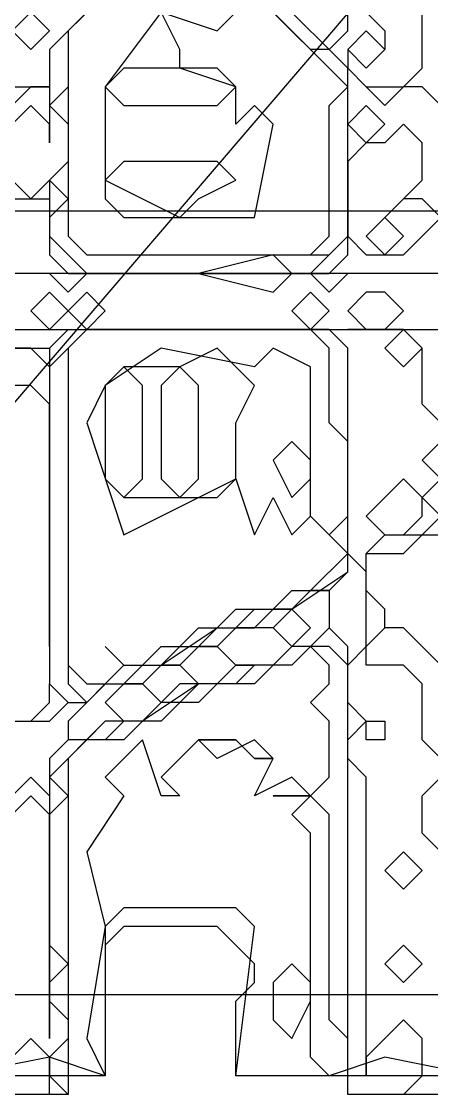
# Model space of a CAD drawing. Extents: x 46 to 224, y 52 to 151.
# Drawn here: x 186.42 to 199.52, y 51.81 to 86.04 of the extents above; entities that cross this region are included whole.
import ezdxf

# ---------------------------------------------------------------- set-up
doc = ezdxf.new("R2010")
doc.units = 0
doc.layers.add('OUTLINE', color=1, linetype='CONTINUOUS')

msp = doc.modelspace()

# ---------------------------------------------------------------- linework, layer by layer
for p, q in [((191.4818, 89.3135), (187.3151, 85.1468)), ((191.4818, 89.3135), (187.9103, 85.7421)), ((191.4818, 89.3135), (187.9103, 85.7421)), ((191.4818, 89.3135), (187.9103, 85.7421)), ((190.8865, 88.7183), (187.9103, 85.7421)), ((190.2913, 88.123), (187.9103, 85.7421)), ((196.8389, 84.5516), (193.2675, 88.123)), ((196.8389, 84.5516), (193.2675, 88.123)), ((196.8389, 84.5516), (193.2675, 88.123)), ((196.8389, 84.5516), (193.2675, 88.123)), ((196.8389, 85.7421), (196.8389, 88.123)), ((196.8389, 85.7421), (196.8389, 88.123)), ((196.8389, 83.9564), (193.2675, 87.5278)), ((196.8389, 83.9564), (193.2675, 87.5278)), ((199.2198, 84.5516), (199.2198, 87.5278)), ((196.8389, 86.9326), (198.0294, 85.7421)), ((186.7198, 86.3373), (186.1246, 85.7421)), ((187.3151, 85.7421), (186.7198, 86.3373)), ((188.5056, 86.3373), (187.9103, 85.7421)), ((190.8865, 86.3373), (189.1008, 83.9564)), ((190.8865, 86.3373), (189.1008, 83.9564)), ((190.8865, 86.3373), (192.6722, 85.7421)), ((191.4818, 85.1468), (190.8865, 86.3373)), ((190.8865, 86.3373), (192.6722, 85.7421)), ((191.4818, 85.1468), (190.8865, 86.3373)), ((192.6722, 85.7421), (193.2675, 86.3373)), ((192.6722, 85.7421), (193.2675, 86.3373)), ((195.6484, 85.1468), (194.4579, 86.3373)), ((186.1246, 85.7421), (186.7198, 85.1468)), ((186.7198, 85.1468), (187.3151, 85.7421)), ((187.9103, 85.7421), (187.9103, 79.1945)), ((187.9103, 85.7421), (187.9103, 83.9564)), ((187.9103, 85.7421), (187.9103, 79.1945)), ((187.9103, 85.7421), (187.9103, 79.1945)), ((187.9103, 85.7421), (187.9103, 79.1945)), ((187.9103, 85.7421), (187.9103, 83.9564)), ((196.2437, 85.1468), (196.8389, 85.7421)), ((196.2437, 85.1468), (196.8389, 85.7421)), ((197.4341, 85.7421), (196.8389, 85.1468)), ((197.4341, 85.7421), (196.8389, 85.1468)), ((197.4341, 85.7421), (196.8389, 85.1468)), ((198.0294, 85.1468), (197.4341, 85.7421)), ((198.0294, 85.1468), (197.4341, 85.7421)), ((198.0294, 85.1468), (197.4341, 85.7421)), ((198.0294, 85.7421), (198.0294, 85.1468)), ((187.3151, 85.1468), (187.3151, 82.1707)), ((191.4818, 84.5516), (191.4818, 85.1468)), ((191.4818, 84.5516), (191.4818, 85.1468)), ((196.2437, 85.1468), (195.6484, 85.1468)), ((198.0294, 83.3611), (196.2437, 85.1468)), ((198.0294, 83.3611), (196.2437, 85.1468)), ((196.8389, 84.5516), (196.2437, 85.1468)), ((196.8389, 85.1468), (196.8389, 84.5516)), ((196.8389, 85.1468), (197.4341, 84.5516)), ((196.8389, 85.1468), (197.4341, 84.5516)), ((197.4341, 84.5516), (198.0294, 85.1468)), ((197.4341, 84.5516), (198.0294, 85.1468)), ((189.696, 84.5516), (189.1008, 83.9564)), ((192.6722, 84.5516), (189.696, 84.5516)), ((193.2675, 83.9564), (191.4818, 84.5516)), ((193.2675, 83.9564), (191.4818, 84.5516)), ((193.2675, 83.9564), (192.6722, 84.5516)), ((196.8389, 79.1945), (196.8389, 84.5516)), ((196.8389, 78.5992), (196.8389, 84.5516)), ((196.8389, 84.5516), (197.4341, 83.9564)), ((196.8389, 79.1945), (196.8389, 84.5516)), ((196.8389, 79.1945), (196.8389, 84.5516)), ((196.8389, 79.1945), (196.8389, 84.5516)), ((198.6246, 83.9564), (199.2198, 84.5516)), ((186.1246, 83.9564), (187.3151, 83.9564)), ((186.7198, 83.9564), (186.1246, 83.3611)), ((186.1246, 83.9564), (187.3151, 83.9564)), ((186.7198, 83.9564), (186.1246, 83.3611)), ((187.3151, 83.9564), (186.7198, 83.9564)), ((187.3151, 83.9564), (186.7198, 83.9564)), ((187.9103, 83.9564), (187.3151, 83.3611)), ((187.9103, 83.9564), (187.3151, 83.3611)), ((189.1008, 83.9564), (189.1008, 80.3849)), ((189.1008, 83.9564), (189.1008, 80.3849)), ((189.1008, 83.9564), (189.696, 83.3611)), ((192.6722, 83.3611), (193.2675, 83.9564)), ((193.2675, 82.7659), (193.2675, 83.9564)), ((193.2675, 82.7659), (193.2675, 83.9564)), ((196.2437, 83.3611), (196.8389, 83.9564)), ((196.8389, 79.1945), (196.8389, 83.9564)), ((197.4341, 83.9564), (198.6246, 83.9564)), ((198.6246, 83.9564), (198.0294, 83.3611)), ((198.6246, 83.9564), (198.0294, 83.3611)), ((199.2198, 83.9564), (198.6246, 83.9564)), ((199.2198, 83.9564), (198.6246, 83.9564)), ((199.8151, 83.3611), (199.2198, 83.9564)), ((199.8151, 83.3611), (199.2198, 83.9564)), ((186.7198, 83.3611), (186.1246, 82.7659)), ((187.3151, 82.7659), (186.7198, 83.3611)), ((187.3151, 83.3611), (187.9103, 82.7659)), ((187.3151, 83.3611), (187.9103, 82.7659)), ((189.696, 83.3611), (192.6722, 83.3611)), ((193.8627, 83.3611), (193.2675, 82.7659)), ((193.8627, 83.3611), (193.2675, 82.7659)), ((194.4579, 82.7659), (193.8627, 83.3611)), ((194.4579, 82.7659), (193.8627, 83.3611)), ((196.2437, 79.1945), (196.2437, 83.3611)), ((197.4341, 83.3611), (196.8389, 82.7659)), ((198.0294, 82.7659), (197.4341, 83.3611)), ((187.3151, 82.1707), (187.3151, 82.7659)), ((187.9103, 82.7659), (187.9103, 81.5754)), ((187.9103, 82.7659), (187.9103, 81.5754)), ((193.8627, 79.7897), (194.4579, 82.7659)), ((193.8627, 79.7897), (194.4579, 82.7659)), ((196.8389, 82.7659), (197.4341, 82.1707)), ((197.4341, 82.1707), (198.0294, 82.7659)), ((198.6246, 82.7659), (198.0294, 82.1707)), ((199.2198, 82.1707), (198.6246, 82.7659)), ((197.4341, 82.1707), (196.8389, 81.5754)), ((198.0294, 82.1707), (197.4341, 82.1707)), ((199.2198, 81.5754), (199.2198, 82.1707)), ((187.9103, 81.5754), (187.3151, 80.9802)), ((187.9103, 81.5754), (187.3151, 80.9802)), ((189.696, 81.5754), (189.1008, 80.9802)), ((192.6722, 81.5754), (189.696, 81.5754)), ((193.2675, 80.9802), (192.6722, 81.5754)), ((196.8389, 81.5754), (196.8389, 79.1945)), ((199.2198, 80.9802), (199.2198, 81.5754)), ((186.1246, 80.9802), (186.7198, 80.3849)), ((186.7198, 80.3849), (187.3151, 80.9802)), ((187.3151, 80.9802), (187.3151, 79.1945)), ((187.3151, 80.9802), (187.9103, 80.3849)), ((187.3151, 80.9802), (187.9103, 80.3849)), ((189.1008, 80.9802), (191.4818, 79.7897)), ((192.077, 80.3849), (193.2675, 80.9802)), ((198.0294, 79.7897), (199.2198, 80.9802)), ((185.5294, 80.3849), (187.3151, 80.3849)), ((185.5294, 80.3849), (187.3151, 80.3849)), ((187.3151, 80.3849), (187.3151, 78.5992)), ((187.3151, 80.3849), (187.3151, 78.5992)), ((187.9103, 80.3849), (187.3151, 79.7897)), ((187.9103, 80.3849), (187.3151, 79.7897)), ((189.1008, 80.3849), (189.696, 79.7897)), ((189.1008, 80.3849), (189.696, 79.7897)), ((191.4818, 79.7897), (192.077, 80.3849)), ((198.6246, 80.3849), (198.0294, 79.7897)), ((199.2198, 80.3849), (198.6246, 80.3849)), ((199.8151, 79.7897), (199.2198, 80.3849)), ((187.3151, 79.7897), (187.3151, 79.1945)), ((187.3151, 79.7897), (187.3151, 79.1945)), ((189.696, 79.7897), (193.8627, 79.7897)), ((189.696, 79.7897), (193.8627, 79.7897)), ((198.0294, 79.7897), (197.4341, 79.1945)), ((198.0294, 79.7897), (197.4341, 79.1945)), ((198.6246, 79.1945), (198.0294, 79.7897)), ((198.6246, 79.1945), (198.0294, 79.7897)), ((198.6246, 78.5992), (199.8151, 79.7897)), ((187.3151, 79.1945), (188.5056, 78.004)), ((187.3151, 79.1945), (188.5056, 78.004)), ((187.3151, 79.1945), (188.5056, 78.004)), ((187.9103, 79.1945), (188.5056, 78.5992)), ((187.9103, 79.1945), (188.5056, 78.5992)), ((187.9103, 79.1945), (188.5056, 78.5992)), ((187.9103, 79.1945), (188.5056, 78.5992)), ((195.6484, 78.004), (196.8389, 79.1945)), ((195.6484, 78.5992), (196.2437, 79.1945)), ((195.6484, 78.004), (196.8389, 79.1945)), ((196.2437, 78.5992), (196.8389, 79.1945)), ((196.2437, 78.5992), (196.8389, 79.1945)), ((196.2437, 78.5992), (196.8389, 79.1945)), ((196.8389, 79.1945), (197.4341, 78.5992)), ((197.4341, 79.1945), (198.0294, 78.5992)), ((197.4341, 79.1945), (198.0294, 78.5992)), ((198.0294, 78.5992), (198.6246, 79.1945)), ((198.0294, 78.5992), (198.6246, 79.1945)), ((187.3151, 78.5992), (187.9103, 78.004)), ((187.3151, 78.5992), (187.9103, 78.004)), ((188.5056, 78.5992), (196.2437, 78.5992)), ((188.5056, 78.5992), (196.2437, 78.5992)), ((188.5056, 78.5992), (196.2437, 78.5992)), ((188.5056, 78.5992), (195.6484, 78.5992)), ((194.4579, 78.5992), (192.077, 78.004)), ((194.4579, 78.5992), (192.077, 78.004)), ((195.0532, 78.004), (194.4579, 78.5992)), ((195.0532, 78.004), (194.4579, 78.5992)), ((196.2437, 78.004), (196.8389, 78.5992)), ((197.4341, 78.5992), (198.6246, 78.5992)), ((196.2437, 78.004), (183.7437, 78.004)), ((196.2437, 78.004), (183.7437, 78.004)), ((211.7198, 78.004), (183.7437, 78.004)), ((187.3151, 78.004), (185.5294, 78.004)), ((187.3151, 78.004), (185.5294, 78.004)), ((187.9103, 77.4088), (187.3151, 78.004)), ((187.9103, 77.4088), (187.3151, 78.004)), ((187.9103, 78.004), (196.2437, 78.004)), ((187.9103, 78.004), (196.2437, 78.004)), ((188.5056, 78.004), (187.9103, 77.4088)), ((188.5056, 78.004), (187.9103, 77.4088)), ((188.5056, 78.004), (196.2437, 78.004)), ((188.5056, 78.004), (195.6484, 78.004)), ((195.6484, 78.004), (188.5056, 78.004)), ((188.5056, 78.004), (195.6484, 78.004)), ((195.6484, 78.004), (188.5056, 78.004)), ((192.077, 78.004), (194.4579, 77.4088)), ((192.077, 78.004), (194.4579, 77.4088)), ((194.4579, 77.4088), (195.0532, 78.004)), ((194.4579, 77.4088), (195.0532, 78.004)), ((196.2437, 77.4088), (195.6484, 78.004)), ((196.2437, 77.4088), (195.6484, 78.004)), ((196.8389, 78.004), (196.2437, 77.4088)), ((196.8389, 78.004), (196.2437, 77.4088)), ((201.6008, 78.004), (196.8389, 78.004)), ((201.6008, 78.004), (196.8389, 78.004)), ((187.3151, 77.4088), (186.7198, 76.8135)), ((187.9103, 76.8135), (187.3151, 77.4088)), ((188.5056, 77.4088), (187.9103, 76.8135)), ((189.1008, 76.8135), (188.5056, 77.4088)), ((195.6484, 77.4088), (195.0532, 76.8135)), ((196.2437, 76.8135), (195.6484, 77.4088)), ((197.4341, 77.4088), (196.8389, 76.8135)), ((198.0294, 77.4088), (197.4341, 77.4088)), ((198.6246, 76.8135), (198.0294, 77.4088)), ((186.7198, 76.8135), (187.3151, 76.2183)), ((187.3151, 76.2183), (187.9103, 76.8135)), ((187.9103, 76.8135), (188.5056, 76.2183)), ((188.5056, 76.2183), (189.1008, 76.8135)), ((195.0532, 76.8135), (195.6484, 76.2183)), ((195.6484, 76.2183), (196.2437, 76.8135)), ((196.8389, 76.8135), (197.4341, 76.2183)), ((198.0294, 76.2183), (198.6246, 76.8135)), ((185.5294, 76.2183), (213.5056, 76.2183)), ((185.5294, 76.2183), (213.5056, 76.2183)), ((187.9103, 76.2183), (187.3151, 75.623)), ((187.3151, 75.623), (187.9103, 76.2183)), ((188.5056, 76.2183), (187.3151, 75.0278)), ((188.5056, 76.2183), (187.3151, 75.0278)), ((188.5056, 76.2183), (187.9103, 75.623)), ((188.5056, 76.2183), (187.9103, 75.623)), ((188.5056, 76.2183), (187.9103, 75.623)), ((188.5056, 76.2183), (187.9103, 75.623)), ((196.2437, 76.2183), (188.5056, 76.2183)), ((196.2437, 76.2183), (188.5056, 76.2183)), ((196.2437, 76.2183), (188.5056, 76.2183)), ((196.2437, 76.2183), (188.5056, 76.2183)), ((195.6484, 76.2183), (188.5056, 76.2183)), ((196.2437, 76.2183), (188.5056, 76.2183)), ((191.4818, 76.2183), (195.6484, 76.2183)), ((192.077, 76.2183), (191.4818, 76.2183)), ((195.6484, 76.2183), (192.077, 76.2183)), ((196.2437, 75.623), (195.6484, 76.2183)), ((196.8389, 75.623), (196.2437, 76.2183)), ((196.8389, 75.623), (196.2437, 76.2183)), ((196.8389, 75.623), (196.2437, 76.2183)), ((196.8389, 75.623), (196.2437, 76.2183)), ((196.8389, 75.623), (196.2437, 76.2183)), ((198.6246, 76.2183), (196.8389, 76.2183)), ((196.8389, 76.2183), (208.1484, 76.2183)), ((197.4341, 76.2183), (198.0294, 76.2183)), ((198.6246, 76.2183), (198.0294, 75.623)), ((198.6246, 76.2183), (198.0294, 75.623)), ((199.2198, 75.623), (198.6246, 76.2183)), ((199.2198, 75.623), (198.6246, 76.2183)), ((199.2198, 75.623), (198.6246, 76.2183)), ((185.5294, 75.623), (187.3151, 75.623)), ((185.5294, 75.623), (187.3151, 75.623)), ((186.7198, 75.623), (186.1246, 75.623)), ((187.3151, 75.0278), (186.7198, 75.623)), ((187.3151, 75.623), (187.3151, 75.0278)), ((187.3151, 75.623), (187.3151, 66.0992)), ((187.9103, 75.623), (187.9103, 64.9088)), ((187.9103, 75.623), (187.9103, 64.9088)), ((187.9103, 75.623), (187.9103, 64.9088)), ((187.9103, 75.623), (187.9103, 65.504)), ((190.8865, 75.623), (189.1008, 74.4326)), ((190.8865, 75.623), (189.1008, 74.4326)), ((193.8627, 75.0278), (190.8865, 75.623)), ((193.8627, 75.0278), (190.8865, 75.623)), ((192.6722, 75.623), (191.4818, 75.0278)), ((193.2675, 75.0278), (192.6722, 75.623)), ((194.4579, 75.623), (193.8627, 75.0278)), ((194.4579, 75.623), (193.8627, 75.0278)), ((195.6484, 75.0278), (194.4579, 75.623)), ((195.6484, 75.0278), (194.4579, 75.623)), ((196.2437, 75.0278), (196.2437, 75.623)), ((196.8389, 75.0278), (196.8389, 75.623)), ((196.8389, 69.0754), (196.8389, 75.623)), ((196.8389, 75.0278), (196.8389, 75.623)), ((196.8389, 75.0278), (196.8389, 75.623)), ((196.8389, 69.0754), (196.8389, 75.623)), ((198.0294, 75.623), (198.6246, 75.0278)), ((198.0294, 75.623), (198.6246, 75.0278)), ((198.6246, 75.0278), (199.2198, 75.623)), ((198.6246, 75.0278), (199.2198, 75.623)), ((199.2198, 73.8373), (199.2198, 75.623)), ((187.3151, 75.0278), (187.3151, 64.9088)), ((187.3151, 75.0278), (187.3151, 64.9088)), ((189.696, 75.0278), (189.1008, 74.4326)), ((189.696, 75.0278), (189.1008, 74.4326)), ((191.4818, 75.0278), (189.696, 75.0278)), ((190.2913, 74.4326), (189.696, 75.0278)), ((191.4818, 75.0278), (190.8865, 74.4326)), ((192.077, 74.4326), (191.4818, 75.0278)), ((193.8627, 74.4326), (193.2675, 75.0278)), ((195.6484, 70.2659), (195.6484, 75.0278)), ((195.6484, 70.2659), (195.6484, 75.0278)), ((196.2437, 73.2421), (196.2437, 75.0278)), ((196.8389, 68.4802), (196.8389, 75.0278)), ((196.8389, 68.4802), (196.8389, 75.0278)), ((196.8389, 69.0754), (196.8389, 75.0278)), ((186.7198, 74.4326), (186.1246, 74.4326)), ((187.3151, 73.8373), (186.7198, 74.4326)), ((189.1008, 74.4326), (188.5056, 73.2421)), ((189.1008, 74.4326), (188.5056, 73.2421)), ((189.1008, 74.4326), (189.1008, 71.4564)), ((189.1008, 74.4326), (189.1008, 71.4564)), ((190.2913, 73.8373), (190.2913, 74.4326)), ((190.8865, 74.4326), (190.8865, 71.4564)), ((192.077, 73.8373), (192.077, 74.4326)), ((193.2675, 73.2421), (193.8627, 74.4326)), ((187.3151, 66.0992), (187.3151, 73.8373)), ((190.2913, 71.4564), (190.2913, 73.8373)), ((192.077, 71.4564), (192.077, 73.8373)), ((199.8151, 73.2421), (199.2198, 73.8373)), ((188.5056, 73.2421), (189.696, 69.6707)), ((188.5056, 73.2421), (189.696, 69.6707)), ((193.2675, 71.4564), (193.2675, 73.2421)), ((196.8389, 72.6468), (196.2437, 73.2421)), ((195.0532, 72.6468), (194.4579, 72.0516)), ((195.6484, 72.0516), (195.0532, 72.6468)), ((196.8389, 70.2659), (196.8389, 72.6468)), ((199.2198, 72.0516), (199.8151, 72.6468)), ((194.4579, 72.0516), (195.0532, 70.8611)), ((195.6484, 71.4564), (195.6484, 72.0516)), ((199.8151, 71.4564), (199.2198, 72.0516)), ((189.1008, 71.4564), (189.696, 70.8611)), ((189.1008, 71.4564), (189.696, 70.8611)), ((189.696, 69.6707), (193.2675, 71.4564)), ((189.696, 69.6707), (193.2675, 71.4564)), ((189.696, 70.8611), (190.2913, 71.4564)), ((190.8865, 71.4564), (191.4818, 70.8611)), ((191.4818, 70.8611), (192.077, 71.4564)), ((192.6722, 70.8611), (193.2675, 71.4564)), ((193.2675, 71.4564), (193.8627, 69.6707)), ((193.2675, 71.4564), (193.8627, 69.6707)), ((195.0532, 70.8611), (195.6484, 71.4564)), ((198.6246, 71.4564), (197.4341, 70.2659)), ((198.6246, 71.4564), (197.4341, 70.2659)), ((199.2198, 70.8611), (198.6246, 71.4564)), ((199.2198, 70.8611), (198.6246, 71.4564)), ((199.2198, 70.8611), (199.8151, 71.4564)), ((189.696, 70.8611), (192.6722, 70.8611)), ((193.8627, 69.6707), (194.4579, 70.8611)), ((193.8627, 69.6707), (194.4579, 70.8611)), ((194.4579, 70.8611), (195.0532, 69.6707)), ((194.4579, 70.8611), (195.0532, 69.6707)), ((199.8151, 70.2659), (199.2198, 70.8611)), ((199.2198, 70.2659), (199.2198, 70.8611)), ((199.2198, 70.2659), (199.2198, 70.8611)), ((195.0532, 69.6707), (195.6484, 70.2659)), ((195.0532, 69.6707), (195.6484, 70.2659)), ((196.8389, 69.0754), (195.6484, 70.2659)), ((195.6484, 70.2659), (196.2437, 69.6707)), ((196.2437, 69.6707), (196.8389, 70.2659)), ((197.4341, 70.2659), (198.0294, 69.6707)), ((197.4341, 70.2659), (198.0294, 69.6707)), ((198.6246, 69.6707), (199.2198, 70.2659)), ((198.6246, 69.6707), (199.2198, 70.2659)), ((199.2198, 69.6707), (199.8151, 70.2659)), ((197.4341, 69.0754), (198.0294, 69.6707)), ((198.0294, 69.6707), (199.2198, 69.6707)), ((198.0294, 69.6707), (198.6246, 69.6707)), ((198.0294, 69.6707), (198.6246, 69.6707)), ((198.6246, 69.0754), (199.2198, 69.6707)), ((199.2198, 69.6707), (199.8151, 69.6707)), ((195.6484, 67.8849), (196.8389, 69.0754)), ((195.6484, 67.8849), (196.8389, 69.0754)), ((197.4341, 68.4802), (196.8389, 69.0754)), ((197.4341, 68.4802), (196.8389, 69.0754)), ((197.4341, 67.8849), (197.4341, 69.0754)), ((197.4341, 69.0754), (198.6246, 69.0754)), ((197.4341, 65.504), (197.4341, 69.0754)), ((195.0532, 67.2897), (196.8389, 68.4802)), ((196.2437, 67.8849), (196.8389, 68.4802)), ((197.4341, 66.0992), (197.4341, 68.4802)), ((197.4341, 66.0992), (197.4341, 68.4802)), ((194.4579, 67.2897), (195.0532, 67.8849)), ((194.4579, 67.2897), (195.0532, 67.8849)), ((194.4579, 67.2897), (195.0532, 67.8849)), ((195.0532, 67.2897), (195.6484, 67.8849)), ((195.6484, 67.8849), (195.0532, 67.2897)), ((195.0532, 67.2897), (195.6484, 67.8849)), ((195.6484, 67.8849), (195.0532, 67.2897)), ((195.0532, 67.2897), (195.6484, 67.8849)), ((195.6484, 67.8849), (195.0532, 67.2897)), ((195.0532, 67.2897), (195.6484, 67.8849)), ((195.6484, 67.8849), (195.0532, 67.2897)), ((195.0532, 67.2897), (195.6484, 67.8849)), ((195.6484, 67.8849), (195.0532, 67.2897)), ((195.0532, 67.2897), (195.6484, 67.8849)), ((195.0532, 67.8849), (196.2437, 67.8849)), ((195.0532, 67.8849), (195.6484, 67.8849)), ((195.0532, 67.8849), (195.6484, 67.8849)), ((195.0532, 67.2897), (195.6484, 67.8849)), ((195.6484, 67.8849), (196.2437, 67.8849)), ((196.2437, 67.8849), (195.6484, 67.8849)), ((195.6484, 67.8849), (196.2437, 67.8849)), ((196.2437, 67.8849), (195.6484, 67.8849)), ((195.6484, 67.8849), (196.2437, 67.8849)), ((196.2437, 67.8849), (195.6484, 67.8849)), ((195.6484, 67.8849), (196.2437, 67.8849)), ((196.2437, 67.8849), (195.6484, 67.8849)), ((195.6484, 67.8849), (196.2437, 67.8849)), ((196.2437, 67.8849), (195.6484, 67.8849)), ((195.6484, 67.8849), (196.2437, 67.8849)), ((195.6484, 67.8849), (196.2437, 67.8849)), ((196.2437, 67.8849), (196.2437, 66.6945)), ((196.2437, 67.8849), (196.2437, 66.6945)), ((198.0294, 67.2897), (197.4341, 67.8849)), ((192.6722, 66.6945), (193.2675, 67.2897)), ((193.2675, 66.6945), (193.8627, 67.2897)), ((193.2675, 66.6945), (193.8627, 67.2897)), ((193.2675, 67.2897), (194.4579, 67.2897)), ((193.8627, 66.6945), (194.4579, 67.2897)), ((193.8627, 66.6945), (194.4579, 67.2897)), ((194.4579, 67.2897), (193.8627, 66.6945)), ((193.8627, 66.6945), (194.4579, 67.2897)), ((194.4579, 67.2897), (193.8627, 66.6945)), ((193.8627, 66.6945), (194.4579, 67.2897)), ((194.4579, 67.2897), (193.8627, 66.6945)), ((193.8627, 66.6945), (194.4579, 67.2897)), ((194.4579, 67.2897), (193.8627, 66.6945)), ((193.8627, 66.6945), (194.4579, 67.2897)), ((193.8627, 67.2897), (194.4579, 67.2897)), ((193.8627, 67.2897), (194.4579, 67.2897)), ((193.8627, 66.6945), (194.4579, 67.2897)), ((194.4579, 67.2897), (195.0532, 67.2897)), ((194.4579, 67.2897), (195.0532, 67.2897)), ((195.0532, 67.2897), (194.4579, 67.2897)), ((194.4579, 67.2897), (195.0532, 67.2897)), ((195.0532, 67.2897), (194.4579, 67.2897)), ((194.4579, 67.2897), (195.0532, 67.2897)), ((195.0532, 67.2897), (194.4579, 67.2897)), ((194.4579, 67.2897), (195.0532, 67.2897)), ((195.0532, 67.2897), (194.4579, 67.2897)), ((194.4579, 67.2897), (195.0532, 67.2897)), ((195.0532, 67.2897), (194.4579, 67.2897)), ((194.4579, 67.2897), (195.0532, 67.2897)), ((195.0532, 67.2897), (194.4579, 66.6945)), ((194.4579, 67.2897), (195.0532, 67.2897)), ((195.0532, 67.2897), (194.4579, 66.6945)), ((195.6484, 66.6945), (195.0532, 67.2897)), ((195.6484, 66.6945), (195.0532, 67.2897)), ((198.0294, 66.6945), (198.0294, 67.2897)), ((190.8865, 65.504), (192.6722, 66.6945)), ((191.4818, 66.0992), (192.077, 66.6945)), ((192.077, 66.0992), (192.6722, 66.6945)), ((192.077, 66.0992), (192.6722, 66.6945)), ((192.077, 66.6945), (192.6722, 66.6945)), ((192.6722, 66.6945), (193.8627, 66.6945)), ((192.6722, 66.0992), (193.2675, 66.6945)), ((193.2675, 66.6945), (192.6722, 66.0992)), ((192.6722, 66.0992), (193.2675, 66.6945)), ((193.2675, 66.6945), (192.6722, 66.0992)), ((192.6722, 66.0992), (193.2675, 66.6945)), ((193.2675, 66.6945), (192.6722, 66.0992)), ((192.6722, 66.0992), (193.2675, 66.6945)), ((193.2675, 66.6945), (192.6722, 66.0992)), ((192.6722, 66.6945), (193.2675, 66.6945)), ((192.6722, 66.6945), (193.2675, 66.6945)), ((192.6722, 66.0992), (193.2675, 66.6945)), ((193.2675, 66.6945), (192.6722, 66.0992)), ((193.2675, 66.6945), (193.8627, 66.6945)), ((193.8627, 66.6945), (193.2675, 66.6945)), ((193.2675, 66.6945), (193.8627, 66.6945)), ((193.8627, 66.6945), (193.2675, 66.6945)), ((193.2675, 66.6945), (193.8627, 66.6945)), ((193.8627, 66.6945), (193.2675, 66.6945)), ((193.2675, 66.6945), (193.8627, 66.6945)), ((193.8627, 66.6945), (193.2675, 66.6945)), ((193.2675, 66.6945), (193.8627, 66.6945)), ((194.4579, 66.6945), (193.2675, 66.6945)), ((193.2675, 66.6945), (193.8627, 66.6945)), ((194.4579, 66.6945), (193.2675, 66.6945)), ((195.0532, 66.0992), (194.4579, 66.6945)), ((194.4579, 66.6945), (195.0532, 66.0992)), ((195.0532, 66.0992), (194.4579, 66.6945)), ((194.4579, 66.6945), (195.0532, 66.0992)), ((195.0532, 66.0992), (195.6484, 66.6945)), ((195.0532, 66.0992), (195.6484, 66.6945)), ((196.2437, 66.6945), (195.6484, 66.0992)), ((196.2437, 66.6945), (195.6484, 66.0992)), ((196.2437, 66.6945), (195.6484, 66.0992)), ((196.2437, 66.6945), (195.6484, 66.0992)), ((196.8389, 66.0992), (196.2437, 66.6945)), ((196.8389, 66.0992), (196.2437, 66.6945)), ((198.0294, 66.6945), (197.4341, 66.0992)), ((197.4341, 66.0992), (198.0294, 66.6945)), ((198.6246, 66.6945), (198.0294, 66.6945)), ((199.8151, 65.504), (198.6246, 66.6945)), ((189.696, 65.504), (189.1008, 66.0992)), ((189.1008, 66.0992), (189.696, 65.504)), ((190.2913, 65.504), (190.8865, 66.0992)), ((190.8865, 65.504), (191.4818, 66.0992)), ((190.8865, 65.504), (191.4818, 66.0992)), ((190.8865, 66.0992), (191.4818, 66.0992)), ((191.4818, 65.504), (192.077, 66.0992)), ((192.077, 66.0992), (191.4818, 65.504)), ((191.4818, 65.504), (192.077, 66.0992)), ((192.077, 66.0992), (191.4818, 65.504)), ((191.4818, 65.504), (192.077, 66.0992)), ((191.4818, 66.0992), (192.077, 66.0992)), ((191.4818, 66.0992), (192.077, 66.0992)), ((191.4818, 65.504), (192.077, 66.0992)), ((192.077, 66.0992), (192.6722, 66.0992)), ((192.6722, 66.0992), (192.077, 66.0992)), ((192.077, 66.0992), (192.6722, 66.0992)), ((192.6722, 66.0992), (192.077, 66.0992)), ((192.077, 66.0992), (192.6722, 66.0992)), ((192.6722, 66.0992), (192.077, 66.0992)), ((192.077, 66.0992), (192.6722, 66.0992)), ((192.077, 66.0992), (192.6722, 66.0992)), ((192.6722, 66.0992), (193.2675, 65.504)), ((192.6722, 66.0992), (193.2675, 65.504)), ((195.0532, 66.0992), (194.4579, 65.504)), ((195.0532, 66.0992), (194.4579, 65.504)), ((195.0532, 66.0992), (194.4579, 65.504)), ((195.6484, 66.0992), (195.0532, 66.0992)), ((195.6484, 66.0992), (195.0532, 66.0992)), ((195.6484, 66.0992), (195.0532, 66.0992)), ((196.2437, 66.0992), (195.0532, 66.0992)), ((195.6484, 66.0992), (195.0532, 65.504)), ((195.6484, 66.0992), (195.0532, 66.0992)), ((196.2437, 65.504), (195.6484, 66.0992)), ((196.8389, 65.504), (196.2437, 66.0992)), ((196.8389, 51.8135), (196.8389, 66.0992)), ((196.8389, 65.504), (197.4341, 66.0992)), ((196.8389, 51.8135), (196.8389, 66.0992)), ((196.8389, 65.504), (197.4341, 66.0992)), ((187.9103, 65.504), (188.5056, 64.9088)), ((188.5056, 64.3135), (189.696, 65.504)), ((189.1008, 64.9088), (189.696, 65.504)), ((189.696, 64.9088), (190.2913, 65.504)), ((189.696, 64.9088), (190.2913, 65.504)), ((189.696, 64.9088), (190.2913, 65.504)), ((189.696, 65.504), (190.8865, 65.504)), ((189.696, 65.504), (190.2913, 65.504)), ((189.696, 64.9088), (190.2913, 65.504)), ((190.2913, 65.504), (190.8865, 65.504)), ((190.2913, 64.9088), (190.8865, 65.504)), ((190.8865, 65.504), (190.2913, 64.9088)), ((190.2913, 65.504), (191.4818, 65.504)), ((190.2913, 65.504), (190.8865, 65.504)), ((190.2913, 65.504), (191.4818, 65.504)), ((190.8865, 65.504), (191.4818, 65.504)), ((191.4818, 65.504), (190.8865, 65.504)), ((190.8865, 65.504), (191.4818, 65.504)), ((191.4818, 65.504), (190.8865, 65.504)), ((191.4818, 65.504), (192.077, 64.9088)), ((192.077, 64.9088), (191.4818, 65.504)), ((191.4818, 65.504), (192.077, 64.9088)), ((192.077, 64.9088), (191.4818, 65.504)), ((193.2675, 65.504), (192.6722, 64.9088)), ((193.2675, 65.504), (192.6722, 64.9088)), ((193.2675, 65.504), (192.6722, 64.9088)), ((194.4579, 65.504), (193.2675, 65.504)), ((193.2675, 65.504), (193.8627, 65.504)), ((193.8627, 65.504), (193.2675, 65.504)), ((193.8627, 65.504), (193.2675, 64.9088)), ((193.8627, 65.504), (193.2675, 64.9088)), ((193.2675, 65.504), (193.8627, 65.504)), ((193.8627, 65.504), (193.2675, 65.504)), ((194.4579, 65.504), (193.8627, 65.504)), ((194.4579, 65.504), (193.8627, 65.504)), ((194.4579, 65.504), (193.8627, 64.9088)), ((195.0532, 65.504), (194.4579, 65.504)), ((196.2437, 64.9088), (196.2437, 65.504)), ((196.8389, 64.3135), (196.8389, 65.504)), ((196.8389, 51.8135), (196.8389, 65.504)), ((196.8389, 64.3135), (196.8389, 65.504)), ((198.6246, 65.504), (197.4341, 65.504)), ((199.2198, 64.9088), (198.6246, 65.504)), ((187.3151, 64.9088), (187.9103, 64.3135)), ((187.3151, 64.3135), (187.3151, 64.9088)), ((187.3151, 64.9088), (187.9103, 64.3135)), ((187.3151, 64.9088), (187.9103, 64.3135)), ((187.9103, 64.9088), (188.5056, 64.3135)), ((187.9103, 64.9088), (188.5056, 64.3135)), ((187.9103, 64.9088), (188.5056, 64.3135)), ((188.5056, 64.3135), (189.1008, 64.9088)), ((188.5056, 64.3135), (189.1008, 64.9088)), ((188.5056, 64.3135), (189.1008, 64.9088)), ((188.5056, 64.3135), (189.1008, 64.9088)), ((188.5056, 64.9088), (189.1008, 64.9088)), ((188.5056, 64.3135), (189.1008, 64.9088)), ((189.1008, 64.9088), (189.696, 64.9088)), ((189.1008, 64.9088), (190.2913, 64.9088)), ((189.696, 64.9088), (189.1008, 64.3135)), ((189.1008, 64.9088), (189.696, 64.9088)), ((189.696, 64.9088), (189.1008, 64.3135)), ((189.1008, 64.9088), (189.696, 64.9088)), ((189.1008, 64.9088), (189.696, 64.9088)), ((189.696, 64.9088), (189.1008, 64.3135)), ((190.2913, 64.9088), (189.696, 64.9088)), ((190.2913, 64.9088), (189.696, 64.9088)), ((190.2913, 64.9088), (189.696, 64.9088)), ((192.077, 64.9088), (190.2913, 63.7183)), ((190.2913, 64.9088), (190.8865, 64.3135)), ((190.8865, 64.3135), (190.2913, 64.9088)), ((190.8865, 64.3135), (190.2913, 64.9088)), ((190.8865, 64.3135), (190.2913, 64.9088)), ((191.4818, 64.9088), (190.8865, 64.3135)), ((191.4818, 64.9088), (190.8865, 64.3135)), ((192.6722, 64.9088), (191.4818, 64.9088)), ((192.077, 64.9088), (191.4818, 64.3135)), ((192.6722, 64.9088), (191.4818, 64.9088)), ((192.6722, 64.9088), (192.077, 64.9088)), ((193.2675, 64.9088), (192.077, 64.9088)), ((192.6722, 64.9088), (192.077, 64.3135)), ((192.6722, 64.9088), (192.077, 64.3135)), ((193.2675, 64.9088), (192.6722, 64.9088)), ((193.8627, 64.9088), (192.6722, 64.9088)), ((195.6484, 64.3135), (196.2437, 64.9088)), ((199.2198, 63.123), (199.2198, 64.9088)), ((186.7198, 63.7183), (187.3151, 64.3135)), ((187.3151, 63.7183), (187.9103, 64.3135)), ((187.9103, 64.3135), (188.5056, 64.3135)), ((188.5056, 64.3135), (187.9103, 63.7183)), ((187.9103, 64.3135), (188.5056, 64.3135)), ((187.9103, 64.3135), (188.5056, 64.3135)), ((187.9103, 64.3135), (188.5056, 64.3135)), ((189.1008, 64.3135), (189.696, 63.7183)), ((189.1008, 64.3135), (189.696, 63.7183)), ((189.1008, 64.3135), (189.696, 63.7183)), ((190.8865, 64.3135), (190.2913, 63.7183)), ((191.4818, 64.3135), (190.8865, 64.3135)), ((191.4818, 64.3135), (190.8865, 63.7183)), ((191.4818, 64.3135), (190.8865, 63.7183)), ((192.077, 64.3135), (191.4818, 64.3135)), ((192.077, 64.3135), (191.4818, 64.3135)), ((196.2437, 63.7183), (195.6484, 64.3135)), ((197.4341, 63.7183), (196.8389, 64.3135)), ((197.4341, 63.7183), (196.8389, 64.3135)), ((186.1246, 63.7183), (187.3151, 63.7183)), ((186.1246, 63.7183), (186.7198, 63.7183)), ((189.1008, 63.7183), (187.3151, 61.9326)), ((189.1008, 63.7183), (187.3151, 61.9326)), ((189.1008, 63.7183), (187.9103, 62.5278)), ((187.9103, 63.7183), (187.9103, 63.123)), ((189.1008, 63.7183), (187.9103, 62.5278)), ((189.1008, 63.7183), (188.5056, 63.123)), ((190.2913, 63.7183), (189.1008, 63.7183)), ((189.696, 63.7183), (189.1008, 63.7183)), ((189.696, 63.7183), (189.1008, 63.7183)), ((190.2913, 63.7183), (189.1008, 63.7183)), ((189.696, 63.7183), (189.1008, 63.123)), ((189.696, 63.7183), (189.1008, 63.7183)), ((190.8865, 63.7183), (189.696, 63.7183)), ((190.2913, 63.7183), (189.696, 63.123)), ((190.8865, 63.7183), (190.2913, 63.7183)), ((196.2437, 61.9326), (196.2437, 63.7183)), ((196.8389, 63.123), (197.4341, 63.7183)), ((196.8389, 63.123), (197.4341, 63.7183)), ((197.4341, 63.7183), (198.0294, 63.7183)), ((197.4341, 63.123), (197.4341, 63.7183)), ((198.0294, 63.7183), (198.0294, 63.123)), ((187.9103, 63.123), (187.3151, 62.5278)), ((187.9103, 63.123), (187.3151, 62.5278)), ((188.5056, 63.123), (187.9103, 63.123)), ((188.5056, 63.123), (187.9103, 62.5278)), ((188.5056, 63.123), (187.9103, 62.5278)), ((189.1008, 63.123), (188.5056, 63.123)), ((189.696, 63.123), (188.5056, 63.123)), ((190.2913, 63.123), (189.1008, 61.9326)), ((190.2913, 63.123), (189.1008, 61.9326)), ((190.8865, 61.3373), (190.2913, 63.123)), ((190.8865, 61.3373), (190.2913, 63.123)), ((192.077, 63.123), (190.8865, 61.9326)), ((192.077, 63.123), (190.8865, 61.9326)), ((192.6722, 62.5278), (192.077, 63.123)), ((192.6722, 62.5278), (192.077, 63.123)), ((192.077, 63.123), (193.2675, 63.123)), ((192.6722, 63.123), (192.077, 63.123)), ((193.8627, 63.123), (192.6722, 62.5278)), ((193.8627, 63.123), (192.6722, 62.5278)), ((193.2675, 63.123), (192.6722, 63.123)), ((193.2675, 63.123), (193.8627, 62.5278)), ((193.8627, 62.5278), (193.2675, 63.123)), ((194.4579, 62.5278), (193.8627, 63.123)), ((194.4579, 62.5278), (193.8627, 63.123)), ((196.8389, 62.5278), (196.8389, 63.123)), ((196.8389, 62.5278), (196.8389, 63.123)), ((198.0294, 63.123), (197.4341, 63.123)), ((199.8151, 62.5278), (199.2198, 63.123)), ((187.3151, 62.5278), (187.3151, 61.3373)), ((187.3151, 62.5278), (187.3151, 53.5992)), ((187.9103, 62.5278), (187.9103, 51.8135)), ((187.9103, 62.5278), (187.9103, 51.8135)), ((187.9103, 62.5278), (187.9103, 51.8135)), ((187.9103, 62.5278), (187.9103, 51.8135)), ((193.8627, 61.3373), (194.4579, 62.5278)), ((193.8627, 61.3373), (194.4579, 62.5278)), ((193.8627, 62.5278), (194.4579, 62.5278)), ((194.4579, 62.5278), (193.8627, 62.5278)), ((197.4341, 61.9326), (196.8389, 62.5278)), ((197.4341, 61.9326), (196.8389, 62.5278)), ((186.7198, 61.9326), (186.1246, 61.3373)), ((187.3151, 61.3373), (186.7198, 61.9326)), ((187.3151, 61.9326), (187.9103, 61.3373)), ((187.3151, 61.9326), (187.9103, 61.3373)), ((189.1008, 61.9326), (189.696, 61.3373)), ((189.1008, 61.9326), (189.696, 61.3373)), ((190.8865, 61.9326), (191.4818, 61.3373)), ((190.8865, 61.9326), (191.4818, 61.3373)), ((195.0532, 61.9326), (193.8627, 61.3373)), ((195.0532, 61.9326), (193.8627, 61.3373)), ((195.6484, 61.3373), (195.0532, 61.9326)), ((195.6484, 61.3373), (195.0532, 61.9326)), ((195.6484, 61.3373), (196.2437, 61.9326)), ((197.4341, 52.4088), (197.4341, 61.9326)), ((197.4341, 52.4088), (197.4341, 61.9326)), ((199.2198, 61.3373), (199.8151, 61.9326)), ((186.7198, 61.3373), (186.1246, 60.7421)), ((187.3151, 60.7421), (186.7198, 61.3373)), ((187.9103, 61.3373), (187.3151, 60.7421)), ((187.9103, 61.3373), (187.3151, 60.7421)), ((189.696, 61.3373), (188.5056, 59.5516)), ((189.696, 61.3373), (188.5056, 59.5516)), ((191.4818, 61.3373), (190.8865, 61.3373)), ((191.4818, 61.3373), (190.8865, 61.3373)), ((195.6484, 61.3373), (194.4579, 61.3373)), ((194.4579, 61.3373), (195.6484, 61.3373)), ((195.0532, 60.7421), (195.6484, 61.3373)), ((195.0532, 60.7421), (195.6484, 61.3373)), ((196.2437, 60.7421), (195.6484, 61.3373)), ((199.2198, 60.1468), (199.2198, 61.3373)), ((187.3151, 53.5992), (187.3151, 60.7421)), ((187.3151, 60.7421), (187.3151, 56.5754)), ((187.3151, 60.7421), (187.3151, 56.5754)), ((195.6484, 60.1468), (195.0532, 60.7421)), ((195.6484, 60.1468), (195.0532, 60.7421)), ((196.2437, 54.1945), (196.2437, 60.7421)), ((195.6484, 53.004), (195.6484, 60.1468)), ((195.6484, 53.004), (195.6484, 60.1468)), ((199.8151, 59.5516), (199.2198, 60.1468)), ((188.5056, 59.5516), (189.1008, 57.1707)), ((188.5056, 59.5516), (189.1008, 57.1707)), ((198.6246, 59.5516), (198.0294, 58.9564)), ((198.6246, 59.5516), (198.0294, 58.9564)), ((199.2198, 58.9564), (198.6246, 59.5516)), ((199.2198, 58.9564), (198.6246, 59.5516)), ((198.0294, 58.9564), (198.6246, 58.3611)), ((198.0294, 58.9564), (198.6246, 58.3611)), ((198.6246, 58.3611), (199.2198, 58.9564)), ((198.6246, 58.3611), (199.2198, 58.9564)), ((189.696, 57.7659), (189.1008, 57.1707)), ((193.2675, 57.7659), (189.696, 57.7659)), ((193.8627, 57.1707), (193.2675, 57.7659)), ((189.1008, 57.1707), (188.5056, 53.5992)), ((189.1008, 57.1707), (188.5056, 53.5992)), ((189.1008, 57.1707), (189.1008, 52.4088)), ((189.696, 57.1707), (189.1008, 56.5754)), ((192.6722, 57.1707), (189.696, 57.1707)), ((193.8627, 55.9802), (192.6722, 57.1707)), ((193.2675, 52.4088), (193.8627, 57.1707)), ((187.3151, 56.5754), (187.9103, 55.9802)), ((187.3151, 56.5754), (187.9103, 55.9802)), ((189.1008, 56.5754), (189.1008, 52.4088)), ((198.6246, 56.5754), (198.0294, 55.9802)), ((198.6246, 56.5754), (198.0294, 55.9802)), ((199.2198, 55.9802), (198.6246, 56.5754)), ((199.2198, 55.9802), (198.6246, 56.5754)), ((187.9103, 55.9802), (187.3151, 55.3849)), ((187.9103, 55.9802), (187.3151, 55.3849)), ((193.8627, 55.3849), (193.8627, 55.9802)), ((195.0532, 55.9802), (194.4579, 55.3849)), ((195.6484, 55.3849), (195.0532, 55.9802)), ((198.0294, 55.9802), (198.6246, 55.3849)), ((198.0294, 55.9802), (198.6246, 55.3849)), ((198.6246, 55.3849), (199.2198, 55.9802)), ((198.6246, 55.3849), (199.2198, 55.9802)), ((187.3151, 55.3849), (187.3151, 54.7897)), ((187.3151, 55.3849), (187.3151, 54.7897)), ((193.2675, 54.7897), (193.8627, 55.3849)), ((194.4579, 55.3849), (194.4579, 54.1945)), ((195.6484, 54.7897), (195.6484, 55.3849)), ((187.3151, 54.7897), (187.9103, 54.1945)), ((187.3151, 54.7897), (187.9103, 54.1945)), ((193.2675, 52.4088), (193.2675, 54.7897)), ((195.0532, 53.5992), (195.6484, 54.7897)), ((187.9103, 54.1945), (187.9103, 53.5992)), ((187.9103, 54.1945), (187.9103, 53.5992)), ((194.4579, 54.1945), (195.0532, 53.5992)), ((196.8389, 53.5992), (196.2437, 54.1945)), ((198.6246, 54.1945), (197.4341, 53.004)), ((198.6246, 54.1945), (197.4341, 53.004)), ((199.2198, 53.5992), (198.6246, 54.1945)), ((199.2198, 53.5992), (198.6246, 54.1945)), ((186.7198, 53.5992), (186.1246, 53.004)), ((186.7198, 53.5992), (186.1246, 53.004)), ((187.3151, 53.004), (186.7198, 53.5992)), ((187.3151, 53.004), (186.7198, 53.5992)), ((187.9103, 53.5992), (187.3151, 53.004)), ((187.9103, 53.5992), (187.3151, 53.004)), ((188.5056, 53.5992), (189.1008, 52.4088)), ((188.5056, 53.5992), (189.1008, 52.4088)), ((196.8389, 51.8135), (196.8389, 53.5992)), ((199.2198, 52.4088), (199.2198, 53.5992)), ((199.2198, 52.4088), (199.2198, 53.5992)), ((187.3151, 53.004), (184.3389, 52.4088)), ((187.3151, 53.004), (184.3389, 52.4088)), ((189.1008, 52.4088), (187.3151, 53.004)), ((189.1008, 52.4088), (187.3151, 53.004)), ((187.3151, 53.004), (187.3151, 52.4088)), ((187.3151, 51.8135), (187.3151, 53.004)), ((187.3151, 53.004), (187.3151, 52.4088)), ((187.3151, 51.8135), (187.3151, 53.004)), ((196.2437, 52.4088), (195.6484, 53.004)), ((196.2437, 52.4088), (195.6484, 53.004)), ((198.0294, 53.004), (196.2437, 52.4088)), ((198.0294, 53.004), (196.2437, 52.4088)), ((197.4341, 53.004), (197.4341, 52.4088)), ((197.4341, 53.004), (197.4341, 52.4088)), ((201.0056, 52.4088), (198.0294, 53.004)), ((201.0056, 52.4088), (198.0294, 53.004)), ((189.1008, 52.4088), (151.0056, 52.4088)), ((189.1008, 52.4088), (184.3389, 52.4088)), ((187.3151, 52.4088), (187.9103, 51.8135)), ((187.3151, 52.4088), (187.9103, 51.8135)), ((201.0056, 52.4088), (193.2675, 52.4088)), ((203.3865, 52.4088), (193.2675, 52.4088)), ((198.6246, 51.8135), (199.2198, 52.4088)), ((198.6246, 51.8135), (199.2198, 52.4088)), ((187.9103, 51.8135), (184.9341, 51.8135)), ((187.9103, 51.8135), (185.5294, 51.8135)), ((187.9103, 51.8135), (185.5294, 51.8135)), ((187.9103, 51.8135), (185.5294, 51.8135)), ((187.9103, 51.8135), (187.3151, 51.8135)), ((187.9103, 51.8135), (187.3151, 51.8135)), ((199.8151, 51.8135), (196.8389, 51.8135)), ((199.8151, 51.8135), (196.8389, 51.8135)), ((200.4103, 51.8135), (196.8389, 51.8135)), ((200.4103, 51.8135), (196.8389, 51.8135)), ((199.8151, 51.8135), (198.6246, 51.8135)), ((199.8151, 51.8135), (198.6246, 51.8135))]:
    msp.add_line(p, q)
at = {"layer": 'OUTLINE', "color": 1}
for p, q in [((200, 90), (170, 55)), ((50, 80), (220, 80)), ((50, 55), (220, 55))]:
    msp.add_line(p, q, dxfattribs=at)

doc.saveas('drawing.dxf')
